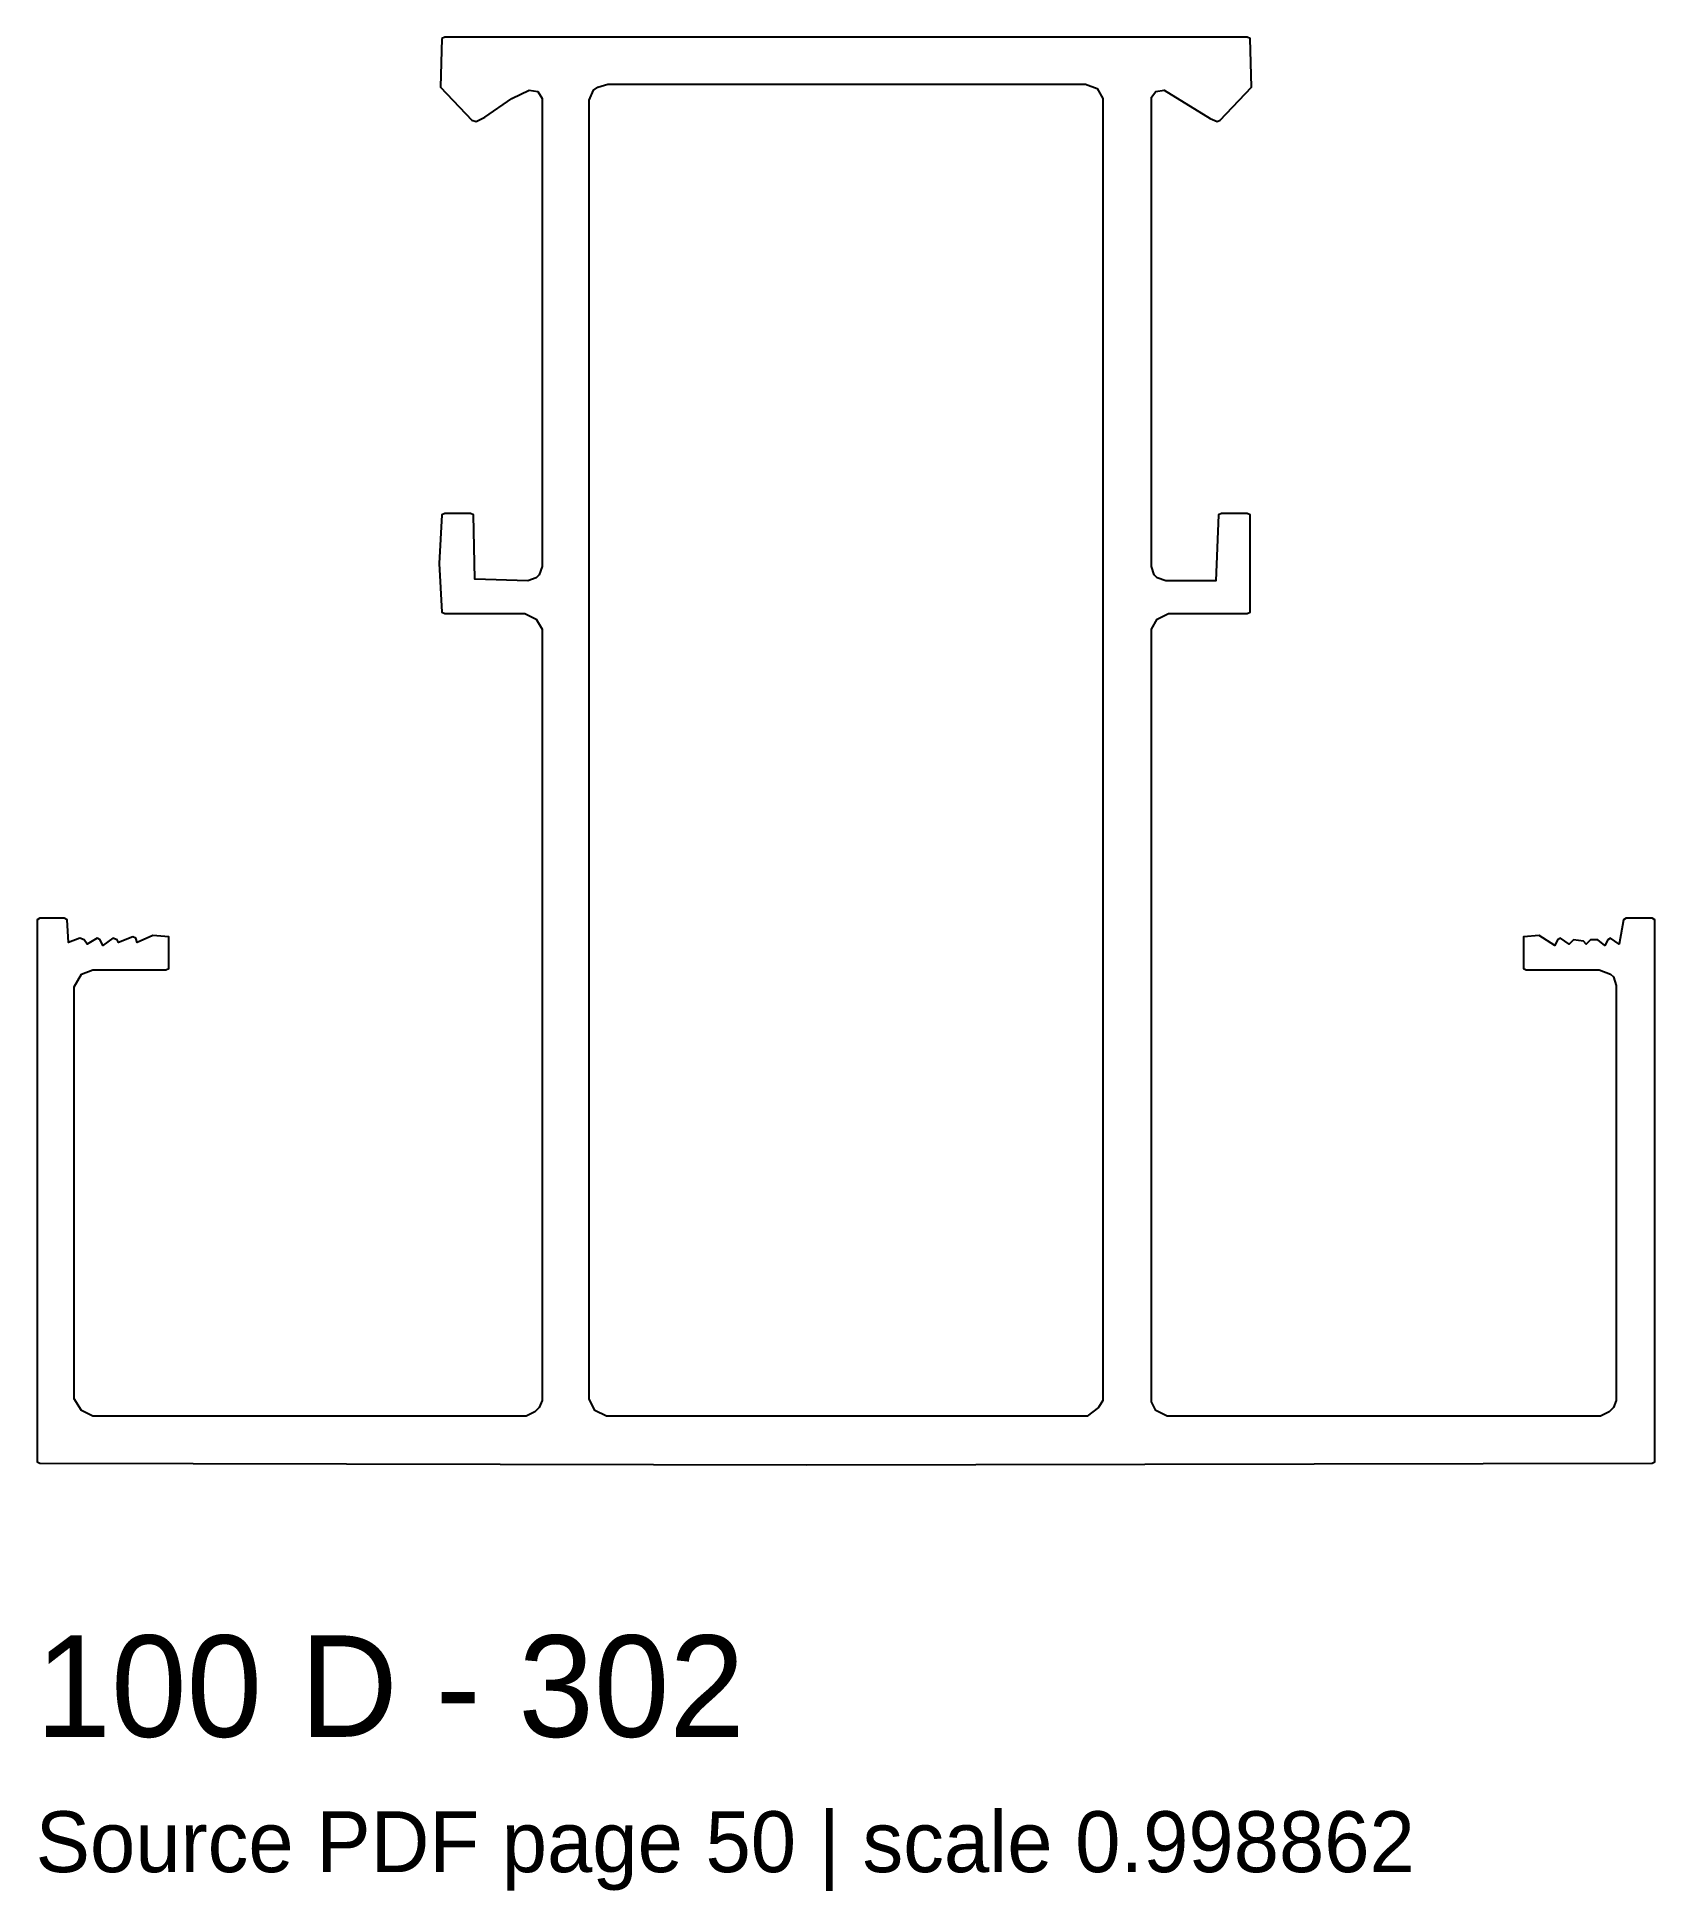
# Model space of a CAD drawing. Header units: millimetres. Extents: x 0 to 47.9, y -12.6 to 42.2.
import ezdxf

# ---------------------------------------------------------------- set-up
doc = ezdxf.new("R2010")
doc.units = ezdxf.units.MM
doc.layers.add('INFO', color=7, linetype='Continuous')
doc.layers.add('PROFILE', color=7, linetype='Continuous')

msp = doc.modelspace()

# ---------------------------------------------------------------- linework, layer by layer
at = {"layer": 'PROFILE'}
for points in [[(12.009, 42.201), (11.967, 40.763), (12.897, 39.79), (13.024, 39.748), (13.278, 39.875), (14.081, 40.425), (14.588, 40.678), (14.842, 40.636), (14.969, 40.425), (14.969, 26.597), (14.884, 26.344), (14.8, 26.259), (14.546, 26.175), (12.982, 26.217), (12.939, 28.12), (12.855, 28.162), (12.094, 28.162), (12.009, 28.12), (11.924, 26.682), (12.009, 25.244), (12.094, 25.202), (14.462, 25.202), (14.8, 25.033), (14.969, 24.737), (14.969, 1.945), (14.884, 1.734), (14.758, 1.607), (14.504, 1.48), (1.691, 1.48), (1.353, 1.649), (1.142, 1.987), (1.142, 14.166), (1.353, 14.546), (1.691, 14.673), (3.848, 14.673), (3.933, 14.715), (3.933, 15.646), (3.467, 15.688), (3.002, 15.476), (2.96, 15.603), (2.875, 15.646), (2.453, 15.476), (2.41, 15.561), (2.283, 15.603), (1.987, 15.392), (1.903, 15.561), (1.818, 15.603), (1.522, 15.434), (1.438, 15.561), (1.311, 15.603), (0.973, 15.476), (0.93, 16.153), (0.846, 16.195), (0.127, 16.195), (0.042, 16.153), (0.042, 0.127), (0.127, 0.085), (22.792, 0.042), (47.782, 0.085), (47.867, 0.127), (47.867, 16.153), (47.782, 16.195), (47.021, 16.195), (46.937, 16.153), (46.81, 15.434), (46.556, 15.603), (46.471, 15.561), (46.387, 15.392), (46.175, 15.561), (45.964, 15.561), (45.837, 15.434), (45.753, 15.519), (45.457, 15.561), (45.33, 15.434), (45.076, 15.603), (44.991, 15.561), (44.907, 15.392), (44.442, 15.688), (43.977, 15.646), (43.977, 14.715), (44.061, 14.673), (46.218, 14.673), (46.556, 14.546), (46.641, 14.462), (46.725, 14.208), (46.725, 1.945), (46.641, 1.734), (46.514, 1.607), (46.26, 1.48), (33.448, 1.48), (33.109, 1.649), (32.982, 1.903), (32.982, 24.737), (33.152, 25.033), (33.49, 25.202), (35.816, 25.202), (35.9, 25.244), (35.9, 28.12), (35.816, 28.162), (35.054, 28.162), (34.97, 28.12), (34.885, 26.175), (33.405, 26.175), (33.152, 26.259), (33.067, 26.344), (32.982, 26.597), (32.982, 40.467), (33.109, 40.636), (33.363, 40.678), (34.716, 39.833), (34.928, 39.748), (35.012, 39.79), (35.942, 40.763), (35.9, 42.201), (35.816, 42.243), (12.094, 42.243)], [(16.618, 40.763), (16.914, 40.847), (31.037, 40.847), (31.376, 40.721), (31.545, 40.425), (31.545, 1.945), (31.418, 1.734), (31.08, 1.48), (16.872, 1.48), (16.533, 1.649), (16.364, 1.987), (16.364, 40.382), (16.491, 40.678)]]:
    msp.add_lwpolyline(points, close=True, dxfattribs=at)

# ---------------------------------------------------------------- texts
at = {"layer": 'INFO'}
for s, height, p in [('100 D - 302', 3, (0, -8)), ('Source PDF page 50 | scale 0.998862', 1.8, (0, -12))]:
    msp.add_text(s, height=height, dxfattribs=at).set_placement(p)

doc.saveas('drawing.dxf')
